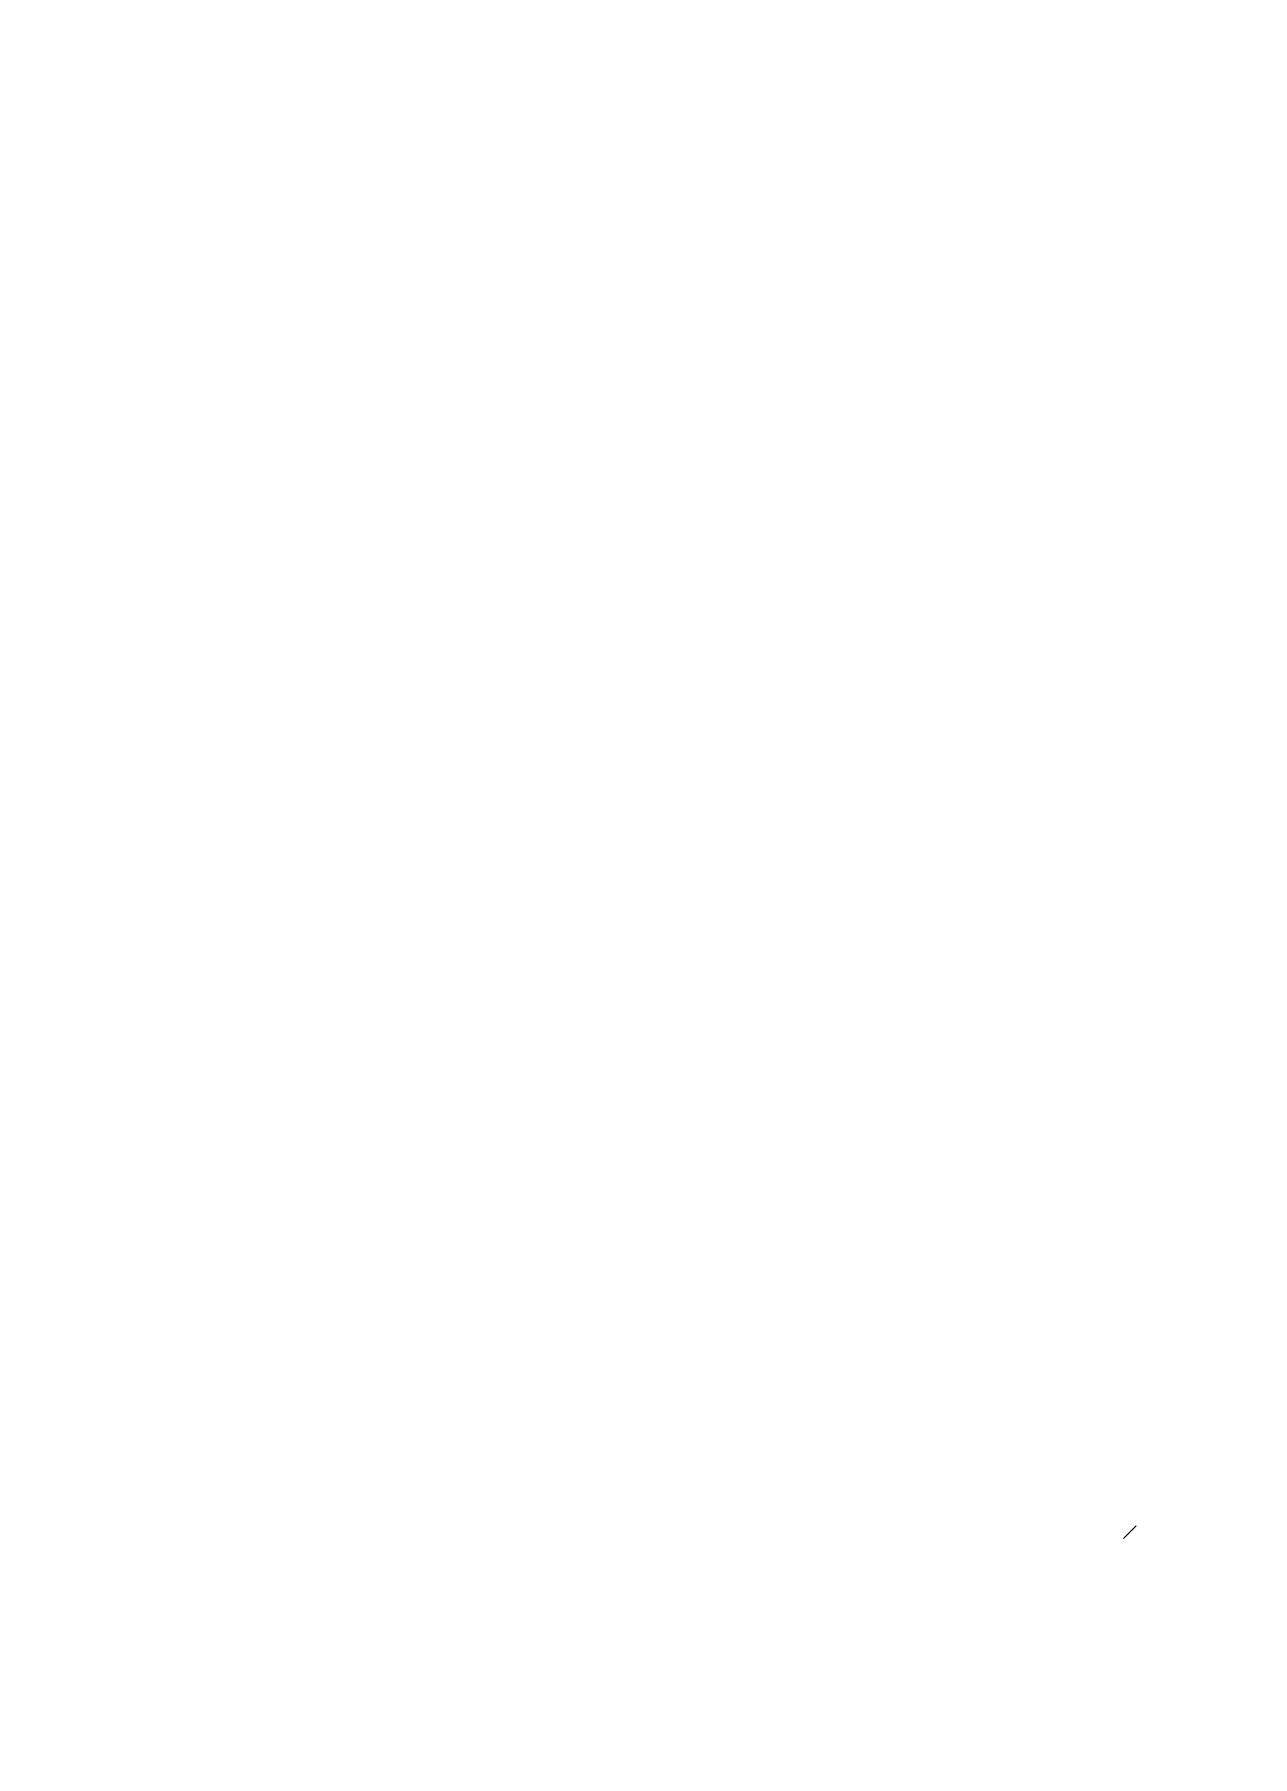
# Model space of a CAD drawing. Header units: millimetres. Extents: x 31518 to 88853, y -87450 to 166285.
# Drawn here: x 86311 to 87570, y -82777 to -80998 of the extents above; entities that cross this region are included whole.
import ezdxf

# ---------------------------------------------------------------- set-up
doc = ezdxf.new("R2010")
doc.units = ezdxf.units.MM
doc.styles.add('ROMANS', font='SIMHEI_0.TTF')
doc.dimstyles.new('60', dxfattribs={"dimscale": 60, "dimtxt": 2.5, "dimasz": 1.25, "dimexe": 1.5, "dimexo": 0, "dimgap": 1, "dimtad": 1, "dimdec": 0, "dimzin": 0, "dimdsep": 46, "dimtxsty": 'ROMANS', "dimblk": 'OBLIQUE', "dimcen": 0, "dimdle": 1.5, "dimclrd": 105, "dimclre": 105, "dimclrt": 112, "dimadec": 0, "dimazin": 0, "dimtfac": 1, "dimtdec": 0, "dimtix": 1, "dimtofl": 0, "dimtmove": 2, "dimatfit": 2, "dimldrblk": 'DOT', "dimfxl": 1.5, "dimtolj": 1, "dimtzin": 0, "dimlwd": 13, "dimlwe": 13, "dimarcsym": 0})

# ---------------------------------------------------------------- blocks, each defined once
blk = doc.blocks.new('_Oblique')
at = {"color": 0, "linetype": 'ByBlock', "lineweight": -2}
blk.add_line((-0.5, -0.5), (0.5, 0.5), dxfattribs=at)
blk = doc.blocks.new('*D132')
at = {"color": 105, "lineweight": 13, "transparency": 16777216}
for p, q in [((84253.3, -80389.2), (84253.3, -79362.7)), ((88553.3, -86109.2), (88553.3, -79362.7)), ((84163.3, -79452.7), (88643.3, -79452.7))]:
    blk.add_line(p, q, dxfattribs=at)
at = {"layer": 'Defpoints', "color": 0, "transparency": 16777216}
for p in [(88553.3, -79452.7), (84253.3, -80389.2), (88553.3, -86109.2)]:
    blk.add_point(p, dxfattribs=at)
at = {"color": 105, "lineweight": 13, "transparency": 16777216, "xscale": 75, "yscale": 75, "zscale": 75, "rotation": 180}
blk.add_blockref('_Oblique', (84253.3, -79452.7), dxfattribs=at)
at = {"color": 105, "lineweight": 13, "transparency": 16777216, "xscale": 75, "yscale": 75, "zscale": 75}
blk.add_blockref('_Oblique', (88553.3, -79452.7), dxfattribs=at)
at = {"color": 112, "transparency": 16777216, "insert": (86403.3, -79316.9), "char_height": 150, "attachment_point": 5, "style": 'ROMANS'}
blk.add_mtext('\\A1;4300', dxfattribs=at)
blk = doc.blocks.new('_Dot')
at = {"color": 0, "linetype": 'ByBlock', "lineweight": -2}
blk.add_line((-0.5, 0), (-1, 0), dxfattribs=at)
at = {"color": 0, "linetype": 'ByBlock', "const_width": 0.5}
blk.add_lwpolyline([(-0.25, 0, 1), (0.25, 0, 1)], format="xyb", close=True, dxfattribs=at)

msp = doc.modelspace()

# ---------------------------------------------------------------- linework, layer by layer
at = {"lineweight": 0, "extrusion": (1, 0, 0)}
msp.add_line((87436.6, -82551.9, 923), (87449.6, -82538.9, 988), dxfattribs=at)

# ---------------------------------------------------------------- dimensions: what is measured, and where the dimension line sits
at = {"color": 2}
dim = msp.add_linear_dim(base=(88553.3, -79452.7), p1=(84253.3, -80389.2), p2=(88553.3, -86109.2), dimstyle='60', dxfattribs=at)
dim.commit()
dim.dimension.update_dxf_attribs({"geometry": '*D132', "text_midpoint": (86403.3, -79316.9)})

doc.saveas('drawing.dxf')
